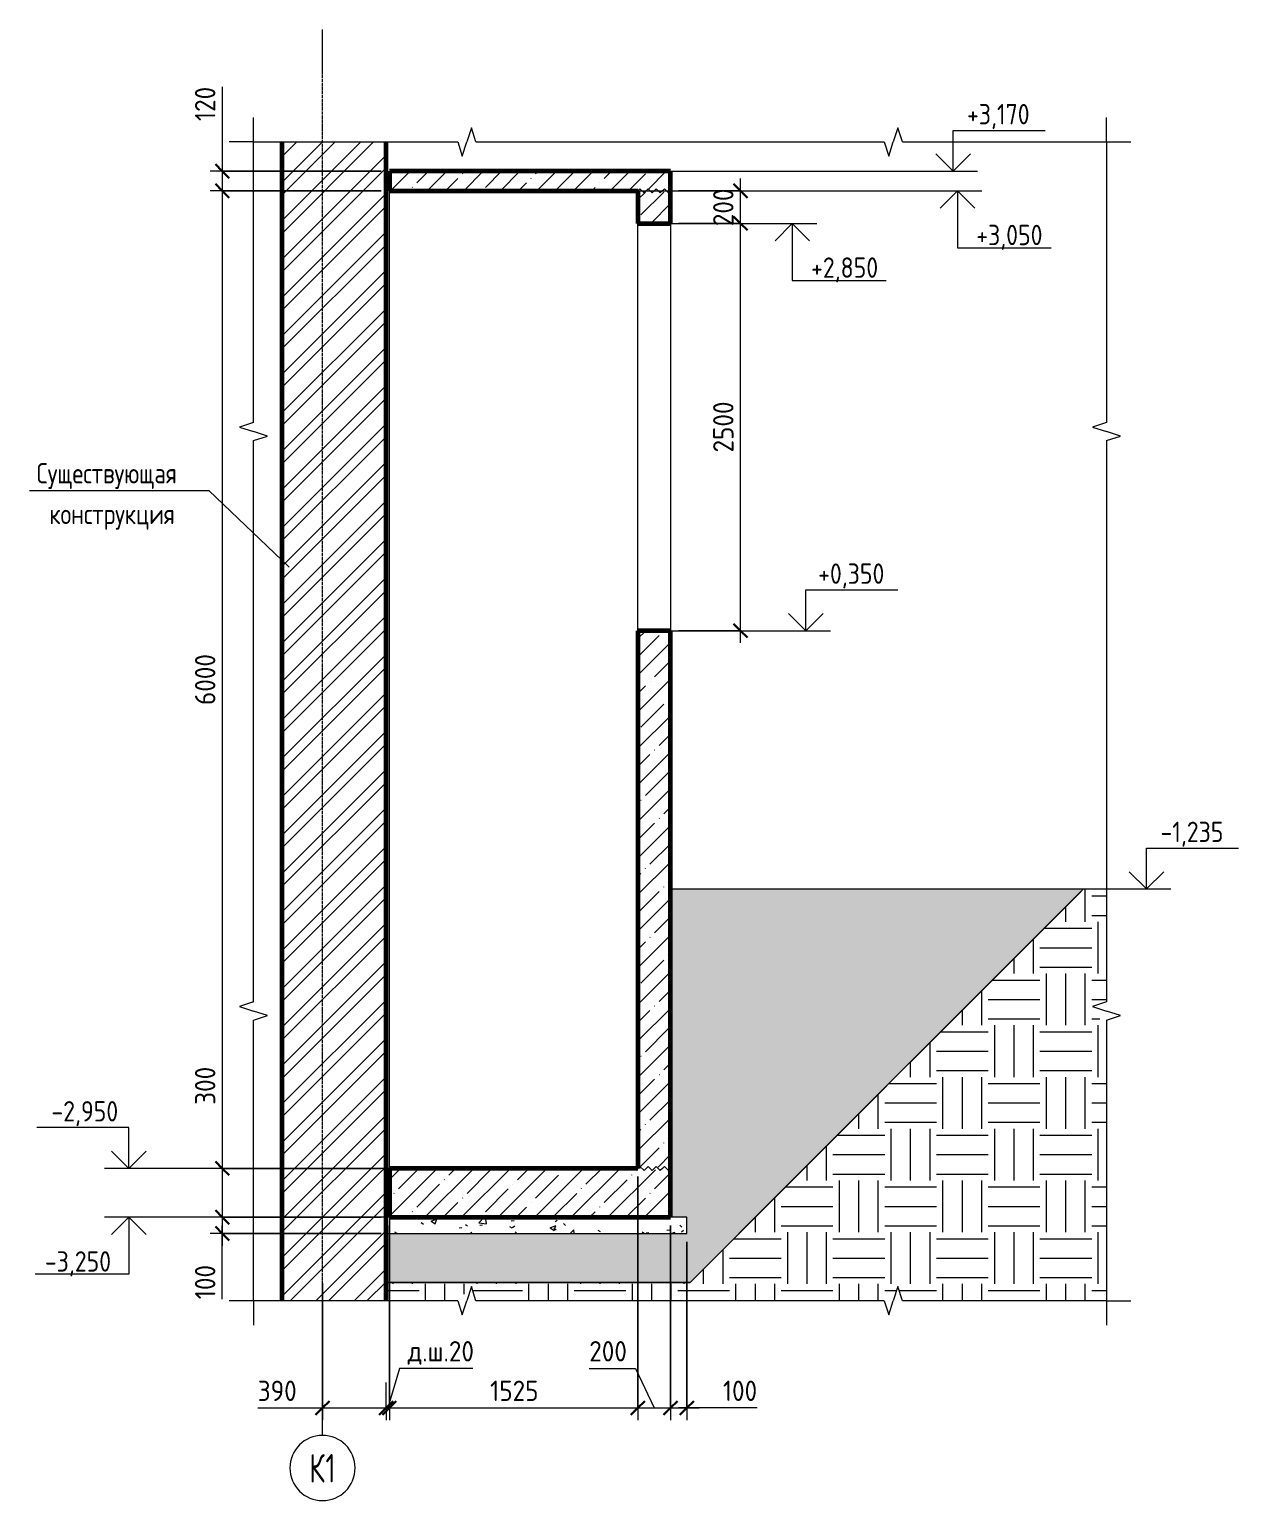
# Model space of a CAD drawing. Header units: millimetres. Extents: x -39709 to 12452, y -4989 to 80275.
# Drawn here: x -20331 to -12913, y -4989 to 4041 of the extents above; entities that cross this region are included whole.
import ezdxf

# ---------------------------------------------------------------- set-up
doc = ezdxf.new("R2010")
doc.units = ezdxf.units.MM
doc.linetypes.add('02 Штрихпунктирная _20 мм_', pattern=[25, 20, -2.5, 0, -2.5])
for name, color, linetype, lineweight in [('AA_Dim', 7, 'Continuous', 9), ('AA_Dim-50', 7, 'Continuous', 9), ('AA_Linii', 7, 'Continuous', 9), ('AA_Oformlenie', 7, 'Continuous', 9), ('AA_Vinoska', 7, 'Continuous', 9), ('AA_Visotnaya otmetka', 7, 'Continuous', 9), ('AF_Perekritie', 7, 'Continuous', 60), ('AF_Perekritie_Опалубка', 253, 'Continuous', 20), ('AF_Pokritie', 7, 'Continuous', 9), ('AF_Stena', 7, 'Continuous', 20), ('AF_Stena_Опалубка', 253, 'Continuous', 20), ('KR_Fundament', 7, 'Continuous', 20), ('Оси', 7, 'Continuous', 9)]:
    doc.layers.add(name, color=color, linetype=linetype, lineweight=lineweight)
doc.styles.add('GOST Common', font='GOST_Common.ttf', dxfattribs={"width": 0.85, "height": 125})
doc.styles.add('ISOCPEUR', font='isocpeur.TTF', dxfattribs={"width": 0.7, "height": 175})
doc.styles.add('ISOCPEUR_1', font='isocpeur.TTF', dxfattribs={"width": 0.85, "height": 125})
doc.styles.add('ISOCPEUR_4', font='isocpeur.TTF', dxfattribs={"width": 0.9, "height": 125})
doc.dimstyles.new('00_Точн_3_знака__прозр_', dxfattribs={"dimscale": 304.8, "dimtxt": 125.344371, "dimasz": 0.278871, "dimexe": 0.246063, "dimexo": 0.164042, "dimgap": 0.016404, "dimtad": 1, "dimdec": 3, "dimrnd": 0.001, "dimdsep": 46, "dimtxsty": 'ISOCPEUR_4', "dimblk1": 'OBLIQUE', "dimblk2": 'OBLIQUE', "dimsah": 1, "dimcen": 0.09, "dimdle": 0.246063, "dimazin": 0, "dimtfac": 1, "dimtdec": 4, "dimtix": 1, "dimtmove": 1, "dimatfit": 3, "dimfxl": 1, "dimtvp": 1, "dimtolj": 1, "dimtzin": 0, "dimlwd": 18, "dimlwe": 18, "dimarcsym": 2})
doc.dimstyles.new('00_Точн_3_знака__прозр__1', dxfattribs={"dimscale": 304.8, "dimtxt": 125.344371, "dimasz": 0.278871, "dimexe": 0.246063, "dimexo": 0.164042, "dimgap": 0.016404, "dimtad": 1, "dimdec": 3, "dimrnd": 0.001, "dimdsep": 46, "dimtxsty": 'ISOCPEUR_4', "dimblk1": 'OBLIQUE', "dimblk2": 'OBLIQUE', "dimsah": 1, "dimcen": 0.09, "dimdle": 0.246063, "dimazin": 0, "dimtfac": 1, "dimtdec": 4, "dimtix": 1, "dimtmove": 0, "dimatfit": 3, "dimfxl": 1, "dimtvp": 1, "dimtolj": 1, "dimtzin": 0, "dimlwd": 18, "dimlwe": 18, "dimarcsym": 2})
pattern_1 = [(45, (-15401.44, 825), (-112.253, 112.253), []), (45, (-15289.18, 825), (-112.253, 112.253), [198.438, -39.688, 1.676, -38.011])]

# ---------------------------------------------------------------- blocks, each defined once
blk = doc.blocks.new('Последовательность узлов - 3мм масшт20 маскировка-904226-2-2 Опалубка')
at = {"layer": 'AA_Oformlenie'}
for p, q in [((-77249.956293, 3050), (-77237.456293, 3062.5)), ((-77237.456293, 3062.5), (-77212.456293, 3037.5)), ((-77199.956293, 3050), (-77212.456293, 3037.5)), ((-77199.956293, 3050), (-77187.456293, 3062.5)), ((-77187.456293, 3062.5), (-77162.456293, 3037.5)), ((-77149.956293, 3050), (-77162.456293, 3037.5)), ((-77149.956293, 3050), (-77137.456293, 3062.5)), ((-77137.456293, 3062.5), (-77112.456293, 3037.5)), ((-77099.956293, 3050), (-77112.456293, 3037.5)), ((-77099.956293, 3050), (-77087.456293, 3062.5)), ((-77087.456293, 3062.5), (-77062.456293, 3037.5)), ((-77049.956293, 3050), (-77062.456293, 3037.5))]:
    blk.add_line(p, q, dxfattribs=at)
blk = doc.blocks.new('011_Прямоугольник обрыва _ЭлУзла_ - 011_Прямоугольник обрыва _ЭлУзла_-4164230-2-2 Опалубка')
at = {"layer": 'AA_Oformlenie'}
for p, q in [((-79608.2, 1628.1), (-79608.2, 3350)), ((-79608.2, 3350), (-78354.9, 3350)), ((-78243.6, 3350), (-75738.3, 3350)), ((-75627, 3350), (-74375, 3350)), ((-74375, 3350), (-74375, 1628.1)), ((-79608.2, -1928.2), (-79608.2, 1516.8)), ((-74375, 1516.8), (-74375, -1928.2)), ((-79608.2, -3762.6), (-79608.2, -2039.5)), ((-74375, -2039.5), (-74375, -3762.6)), ((-78354.9, -3762.6), (-79608.2, -3762.6)), ((-75738.3, -3762.6), (-78243.6, -3762.6)), ((-74375, -3762.6), (-75627, -3762.6))]:
    blk.add_line(p, q, dxfattribs=at)
blk = doc.blocks.new('Ось сетки - d_4мм-2765513-2-2 Опалубка')
at = {"layer": 'Оси'}
for start, end in [(0, 180), (0, 180), (180, 360), (180, 360)]:
    blk.add_arc((-79184.956293, -4788.922909), 200, start, end, dxfattribs=at)
blk = doc.blocks.new('DIMBLOCK29-2-2 Опалубка')
at = {"layer": 'AA_Dim-50', "lineweight": 18}
for p, q in [((-18533.2, -3654.8), (-18533.2, -4495.6)), ((-18533.2, -4420.6), (-18533.2, -3654.8)), ((-18143.2, -4420.6), (-18143.2, -4263.3)), ((-18930.7, -4420.6), (-18646.5, -4420.6)), ((-18646.5, -4420.6), (-18338.2, -4420.6)), ((-18608.2, -4420.6), (-18143.2, -4420.6)), ((-18143.2, -4410.5), (-18143.2, -4495.6))]:
    blk.add_line(p, q, dxfattribs=at)
at = {"layer": 'AA_Dim-50', "lineweight": 30}
for p, q in [((-18533.2, -4420.6), (-18575.7, -4463.1)), ((-18533.2, -4420.6), (-18490.7, -4378.1)), ((-18143.2, -4420.6), (-18185.7, -4463.1)), ((-18143.2, -4420.6), (-18100.7, -4378.1))]:
    blk.add_line(p, q, dxfattribs=at)
at = {"layer": 'AA_Dim-50', "color": 0, "lineweight": 18, "insert": (-18930.7, -4252.8), "char_height": 125, "width": 280.961, "attachment_point": 1, "line_spacing_factor": 1.135194, "style": 'ISOCPEUR_4'}
blk.add_mtext('390', dxfattribs=at)
blk = doc.blocks.new('_Oblique')
at = {"color": 0, "linetype": 'ByBlock', "lineweight": -2}
blk.add_line((-0.5, -0.5), (0.5, 0.5), dxfattribs=at)
blk = doc.blocks.new('DIMBLOCK30-2-2 Опалубка')
at = {"layer": 'AA_Dim-50', "lineweight": 18}
for p, q in [((-18123.2, -3300), (-18123.2, -4495.6)), ((-18123.2, -4420.6), (-18123.2, -3300)), ((-18061, -4177.9), (-18133.2, -4420.6)), ((-17611.3, -4177.9), (-18061, -4177.9)), ((-18143.2, -4420.6), (-18143.2, -4263.3)), ((-18143.2, -4410.5), (-18143.2, -4495.6)), ((-18143.2, -4420.6), (-18123.2, -4420.6))]:
    blk.add_line(p, q, dxfattribs=at)
at = {"layer": 'AA_Dim-50', "lineweight": 30}
for p, q in [((-18143.2, -4420.6), (-18185.7, -4463.1)), ((-18123.2, -4420.6), (-18165.7, -4463.1)), ((-18143.2, -4420.6), (-18100.7, -4378.1)), ((-18123.2, -4420.6), (-18080.7, -4378.1))]:
    blk.add_line(p, q, dxfattribs=at)
at = {"layer": 'AA_Dim-50', "color": 0, "lineweight": 18, "insert": (-18011, -4010.1), "char_height": 125, "width": 479.62, "attachment_point": 1, "line_spacing_factor": 1.135194, "style": 'ISOCPEUR_4'}
blk.add_mtext('д.ш.20', dxfattribs=at)
blk = doc.blocks.new('DIMBLOCK31-2-2 Опалубка')
at = {"layer": 'AA_Dim-50', "lineweight": 18}
for p, q in [((-16598.2, -3000), (-16598.2, -4495.6)), ((-16598.2, -4420.6), (-16598.2, -3000)), ((-18123.2, -3300), (-18123.2, -4495.6)), ((-18123.2, -4420.6), (-18123.2, -3300)), ((-18123.2, -4420.6), (-16598.2, -4420.6))]:
    blk.add_line(p, q, dxfattribs=at)
at = {"layer": 'AA_Dim-50', "lineweight": 30}
for p, q in [((-18123.2, -4420.6), (-18165.7, -4463.1)), ((-18123.2, -4420.6), (-18080.7, -4378.1)), ((-16598.2, -4420.6), (-16640.7, -4463.1)), ((-16598.2, -4420.6), (-16555.7, -4378.1))]:
    blk.add_line(p, q, dxfattribs=at)
at = {"layer": 'AA_Dim-50', "color": 0, "lineweight": 18, "insert": (-17504.9, -4252.8), "char_height": 125, "width": 346.234, "attachment_point": 1, "line_spacing_factor": 1.135194, "style": 'ISOCPEUR_4'}
blk.add_mtext('1525', dxfattribs=at)
blk = doc.blocks.new('DIMBLOCK32-2-2 Опалубка')
at = {"layer": 'AA_Dim-50', "lineweight": 18}
for p, q in [((-16598.2, -3000), (-16598.2, -4495.6)), ((-16598.2, -4420.6), (-16598.2, -3000)), ((-16398.2, -3300), (-16398.2, -4495.6)), ((-16398.2, -4420.6), (-16398.2, -3300)), ((-16896.6, -4177.9), (-16612.5, -4177.9)), ((-16612.5, -4177.9), (-16498.2, -4420.6)), ((-16598.2, -4420.6), (-16398.2, -4420.6))]:
    blk.add_line(p, q, dxfattribs=at)
at = {"layer": 'AA_Dim-50', "lineweight": 30}
for p, q in [((-16598.2, -4420.6), (-16640.7, -4463.1)), ((-16598.2, -4420.6), (-16555.7, -4378.1)), ((-16398.2, -4420.6), (-16440.7, -4463.1)), ((-16398.2, -4420.6), (-16355.7, -4378.1))]:
    blk.add_line(p, q, dxfattribs=at)
at = {"layer": 'AA_Dim-50', "color": 0, "lineweight": 18, "insert": (-16896.6, -4010.1), "char_height": 125, "width": 280.961, "attachment_point": 1, "line_spacing_factor": 1.135194, "style": 'ISOCPEUR_4'}
blk.add_mtext('200', dxfattribs=at)
blk = doc.blocks.new('DIMBLOCK33-2-2 Опалубка')
at = {"layer": 'AA_Dim-50', "lineweight": 18}
for p, q in [((-16398.2, -3300), (-16398.2, -4495.6)), ((-16398.2, -4420.6), (-16398.2, -3300)), ((-16298.2, -3400), (-16298.2, -4495.6)), ((-16298.2, -4420.6), (-16298.2, -3400)), ((-16398.2, -4420.6), (-16223.2, -4420.6)), ((-16127, -4420.6), (-16348.2, -4420.6)), ((-15866.5, -4420.6), (-16127, -4420.6))]:
    blk.add_line(p, q, dxfattribs=at)
at = {"layer": 'AA_Dim-50', "lineweight": 30}
for p, q in [((-16398.2, -4420.6), (-16440.7, -4463.1)), ((-16398.2, -4420.6), (-16355.7, -4378.1)), ((-16298.2, -4420.6), (-16340.7, -4463.1)), ((-16298.2, -4420.6), (-16255.7, -4378.1))]:
    blk.add_line(p, q, dxfattribs=at)
at = {"layer": 'AA_Dim-50', "color": 0, "lineweight": 18, "insert": (-16077, -4252.8), "char_height": 125, "width": 252.581, "attachment_point": 1, "line_spacing_factor": 1.135194, "style": 'ISOCPEUR_4'}
blk.add_mtext('100', dxfattribs=at)
blk = doc.blocks.new('010_Текст с выноской - Текст 2 строки-4027658-2-2 Опалубка')
at = {"layer": 'AA_Vinoska'}
blk.add_line((-80983.3, 1209.9), (-79883.3, 1209.9), dxfattribs=at)
blk = doc.blocks.new('Высотные отметки - Стрелка вверх-400292-2-2 Опалубка')
at = {"layer": 'AA_Vinoska'}
for p, q in [((-80373.5, -2700), (-80938.5, -2700)), ((-80373.5, -2950), (-80373.5, -2700)), ((-80373.5, -2950), (-80479.6, -2843.9)), ((-80373.5, -2950), (-80267.4, -2843.9)), ((-80223.5, -2950), (-80523.5, -2950))]:
    blk.add_line(p, q, dxfattribs=at)
blk = doc.blocks.new('Высотные отметки - Стрелка вниз высокая-400290-2-2 Опалубка')
at = {"layer": 'AA_Vinoska'}
for p, q in [((-80223.5, -3250), (-80523.5, -3250)), ((-80373.5, -3250), (-80479.6, -3356.1)), ((-80373.5, -3250), (-80373.5, -3600)), ((-80373.5, -3250), (-80267.4, -3356.1)), ((-80373.5, -3600), (-80948.5, -3600))]:
    blk.add_line(p, q, dxfattribs=at)
blk = doc.blocks.new('DIMBLOCK34-2-2 Опалубка')
at = {"layer": 'AA_Dim-50', "lineweight": 18}
for p, q in [((-19147.9, 3688.4), (-19147.9, 3427.9)), ((-19147.9, 3427.9), (-19147.9, 3110)), ((-18173.2, 3170), (-19222.9, 3170)), ((-19147.9, 3245), (-19147.9, 3050)), ((-19147.9, 3170), (-18173.2, 3170)), ((-18173.2, 3050), (-19222.9, 3050)), ((-19147.9, 3050), (-18173.2, 3050))]:
    blk.add_line(p, q, dxfattribs=at)
at = {"layer": 'AA_Dim-50', "lineweight": 30}
for p, q in [((-19147.9, 3170), (-19190.4, 3212.5)), ((-19147.9, 3170), (-19105.4, 3127.5)), ((-19147.9, 3050), (-19190.4, 3092.5)), ((-19147.9, 3050), (-19105.4, 3007.5))]:
    blk.add_line(p, q, dxfattribs=at)
at = {"layer": 'AA_Dim-50', "color": 0, "lineweight": 18, "insert": (-19315.7, 3477.9), "char_height": 125, "width": 252.581, "attachment_point": 1, "rotation": 90, "line_spacing_factor": 1.135194, "style": 'ISOCPEUR_4'}
blk.add_mtext('120', dxfattribs=at)
blk = doc.blocks.new('DIMBLOCK35-2-2 Опалубка')
at = {"layer": 'AA_Dim-50', "lineweight": 30}
for p, q in [((-19147.9, 3050), (-19190.4, 3092.5)), ((-19147.9, 3050), (-19105.4, 3007.5)), ((-19147.9, -2950), (-19190.4, -2907.5)), ((-19147.9, -2950), (-19105.4, -2992.5))]:
    blk.add_line(p, q, dxfattribs=at)
at = {"layer": 'AA_Dim-50', "lineweight": 18}
for p, q in [((-18173.2, 3050), (-19222.9, 3050)), ((-19147.9, 3050), (-19147.9, -2950)), ((-19147.9, 3050), (-18173.2, 3050)), ((-18173.2, -2950), (-19222.9, -2950)), ((-19147.9, -2950), (-18173.2, -2950))]:
    blk.add_line(p, q, dxfattribs=at)
at = {"layer": 'AA_Dim-50', "color": 0, "lineweight": 18, "insert": (-19315.7, -106.1), "char_height": 125, "width": 374.614, "attachment_point": 1, "rotation": 90, "line_spacing_factor": 1.135194, "style": 'ISOCPEUR_4'}
blk.add_mtext('6000', dxfattribs=at)
blk = doc.blocks.new('DIMBLOCK36-2-2 Опалубка')
at = {"layer": 'AA_Dim-50', "lineweight": 18}
for p, q in [((-19147.9, -2325.7), (-19147.9, -2609.9)), ((-19147.9, -2609.9), (-19147.9, -3100)), ((-18173.2, -2950), (-19222.9, -2950)), ((-19147.9, -2950), (-19147.9, -3250)), ((-19147.9, -2950), (-18173.2, -2950)), ((-18173.2, -3250), (-19222.9, -3250)), ((-19147.9, -3250), (-18173.2, -3250))]:
    blk.add_line(p, q, dxfattribs=at)
at = {"layer": 'AA_Dim-50', "lineweight": 30}
for p, q in [((-19147.9, -2950), (-19190.4, -2907.5)), ((-19147.9, -2950), (-19105.4, -2992.5)), ((-19147.9, -3250), (-19190.4, -3207.5)), ((-19147.9, -3250), (-19105.4, -3292.5))]:
    blk.add_line(p, q, dxfattribs=at)
at = {"layer": 'AA_Dim-50', "color": 0, "lineweight": 18, "insert": (-19315.7, -2559.9), "char_height": 125, "width": 280.961, "attachment_point": 1, "rotation": 90, "line_spacing_factor": 1.135194, "style": 'ISOCPEUR_4'}
blk.add_mtext('300', dxfattribs=at)
blk = doc.blocks.new('DIMBLOCK37-2-2 Опалубка')
at = {"layer": 'AA_Dim-50', "lineweight": 18}
for p, q in [((-18173.2, -3250), (-19222.9, -3250)), ((-19147.9, -3250), (-19147.9, -3425)), ((-19147.9, -3250), (-18173.2, -3250)), ((-19147.9, -3492.8), (-19147.9, -3300)), ((-18173.2, -3350), (-19222.9, -3350)), ((-19147.9, -3350), (-18173.2, -3350)), ((-19147.9, -3753.3), (-19147.9, -3492.8))]:
    blk.add_line(p, q, dxfattribs=at)
at = {"layer": 'AA_Dim-50', "lineweight": 30}
for p, q in [((-19147.9, -3250), (-19190.4, -3207.5)), ((-19147.9, -3250), (-19105.4, -3292.5)), ((-19147.9, -3350), (-19190.4, -3307.5)), ((-19147.9, -3350), (-19105.4, -3392.5))]:
    blk.add_line(p, q, dxfattribs=at)
at = {"layer": 'AA_Dim-50', "color": 0, "lineweight": 18, "insert": (-19315.7, -3753.3), "char_height": 125, "width": 252.581, "attachment_point": 1, "rotation": 90, "line_spacing_factor": 1.135194, "style": 'ISOCPEUR_4'}
blk.add_mtext('100', dxfattribs=at)
blk = doc.blocks.new('DIMBLOCK38-2-2 Опалубка')
at = {"layer": 'AA_Dim-50', "lineweight": 30}
for p, q in [((-15968.7, 2850), (-16011.2, 2892.5)), ((-15968.7, 2850), (-15926.2, 2807.5)), ((-15968.7, 350), (-16011.2, 392.5)), ((-15968.7, 350), (-15926.2, 307.5))]:
    blk.add_line(p, q, dxfattribs=at)
at = {"layer": 'AA_Dim-50', "lineweight": 18}
for p, q in [((-16348.2, 2850), (-15893.7, 2850)), ((-15968.7, 2850), (-16348.2, 2850)), ((-15968.7, 275), (-15968.7, 2850)), ((-16348.2, 350), (-15893.7, 350)), ((-15968.7, 350), (-16348.2, 350))]:
    blk.add_line(p, q, dxfattribs=at)
at = {"layer": 'AA_Dim-50', "color": 0, "lineweight": 18, "insert": (-16136.5, 1443.9), "char_height": 125, "width": 374.614, "attachment_point": 1, "rotation": 90, "line_spacing_factor": 1.135194, "style": 'ISOCPEUR_4'}
blk.add_mtext('2500', dxfattribs=at)
blk = doc.blocks.new('DIMBLOCK39-2-2 Опалубка')
at = {"layer": 'AA_Dim-50', "lineweight": 30}
for p, q in [((-15968.7, 3050), (-16011.2, 3092.5)), ((-15968.7, 3050), (-15926.2, 3007.5)), ((-15968.7, 2850), (-16011.2, 2892.5)), ((-15968.7, 2850), (-15926.2, 2807.5))]:
    blk.add_line(p, q, dxfattribs=at)
at = {"layer": 'AA_Dim-50', "lineweight": 18}
for p, q in [((-15968.7, 2850), (-15968.7, 3125)), ((-16348.2, 3050), (-15893.7, 3050)), ((-15968.7, 3050), (-16348.2, 3050)), ((-16348.2, 2850), (-15893.7, 2850)), ((-15968.7, 2850), (-16348.2, 2850))]:
    blk.add_line(p, q, dxfattribs=at)
at = {"layer": 'AA_Dim-50', "color": 0, "lineweight": 18, "insert": (-16136.5, 2832.9), "char_height": 125, "width": 280.961, "attachment_point": 1, "rotation": 90, "line_spacing_factor": 1.135194, "style": 'ISOCPEUR_4'}
blk.add_mtext('200', dxfattribs=at)

msp = doc.modelspace()

# ---------------------------------------------------------------- hatches: boundary and pattern name
at = {"layer": 'AA_Oformlenie'}
h = msp.add_hatch(dxfattribs=at)
h.set_pattern_fill('FP_12', color=250, style=0, pattern_type=2)
h.set_pattern_definition([(0, (-15401.44, 825), (203.2, 50.8), [16.764, -135.636, 16.764, -135.636, -812.8]), (0, (-15401.44, 825), (203.2, 50.8), [-304.8, 16.764, -288.036, 16.764, -135.636, -355.6]), (0, (-15401.44, 825), (203.2, 50.8), [-762, 16.764, -84.836, 16.764, -237.236]), (120, (-15325.24, 850.4), (-145.5941, 150.57636), [16.764, -135.636, 16.764, -135.636, -812.8]), (120, (-15325.24, 850.4), (-145.5941, 150.57636), [-304.8, 16.764, -288.036, 16.764, -135.636, -355.6]), (120, (-15325.24, 850.4), (-145.5941, 150.57636), [-762, 16.764, -84.836, 16.764, -237.236]), (240, (-15299.84, 952), (-57.6059, -201.37636), [16.764, -135.636, 16.764, -135.636, -812.8]), (240, (-15299.84, 952), (-57.6059, -201.37636), [-304.8, 16.764, -288.036, 16.764, -135.636, -355.6]), (240, (-15299.84, 952), (-57.6059, -201.37636), [-762, 16.764, -84.836, 16.764, -237.236])])
h.paths.add_polyline_path([(-16904.0487, -3650), (-16278.1676, -3650), (-13863.1676, -1235), (-16398.1676, -1235), (-16398.1676, -3250), (-16298.1676, -3250), (-16298.1676, -3350), (-18143.1676, -3350), (-18143.1676, -3650)])
h = msp.add_hatch(dxfattribs=at)
h.set_pattern_fill('FP_13', color=250, style=0, pattern_type=2)
h.set_pattern_definition([(0, (-15401.44, 825), (317.5, 317.5), [317.5, -317.5]), (0, (-15401.44, 944.06), (317.5, 317.5), [317.5, -317.5]), (0, (-15401.44, 1063.12), (317.5, 317.5), [317.5, -317.5]), (90, (-15361.75, 1102.8), (-317.5, 317.5), [317.5, -317.5]), (90, (-15242.7, 1102.8), (-317.5, 317.5), [317.5, -317.5]), (90, (-15123.63, 1102.8), (-317.5, 317.5), [317.5, -317.5])])
h.paths.add_polyline_path([(-14975.1644, -3762.6362), (-13723.1676, -3762.6362), (-13723.1676, -2039.4772), (-13763.323, -2039.4772), (-13763.323, -1984.4772), (-13723.1676, -1984.4772), (-13809.8177, -1956.3228), (-13723.1676, -1928.1685), (-13723.1676, -1235), (-13863.1676, -1235), (-16278.1676, -3650), (-18143.1676, -3650), (-18143.1676, -3762.6362), (-17703.084, -3762.6362), (-17703.084, -3722.4808), (-17648.084, -3722.4808), (-17648.084, -3762.6362), (-17619.9297, -3675.9861), (-17591.7753, -3762.6362), (-15086.473, -3762.6362), (-15086.473, -3722.4808), (-15031.473, -3722.4808), (-15031.473, -3762.6362), (-15003.3187, -3675.9861), (-14988.2117, -3722.4808)])
at = {"layer": 'AF_Perekritie', "lineweight": 9}
h = msp.add_hatch(dxfattribs=at)
h.set_pattern_fill('FP_9', color=256, style=0, pattern_type=2)
h.set_pattern_definition(pattern_1)
h.paths.add_polyline_path([(-18123.1676, 3050), (-16598.1676, 3050), (-16598.1676, 3058), (-16398.1676, 3058), (-16398.1676, 3170), (-18123.1676, 3170)])
h = msp.add_hatch(dxfattribs=at)
h.set_pattern_fill('FP_9', color=256, style=0, pattern_type=2)
h.set_pattern_definition(pattern_1)
h.paths.add_polyline_path([(-16548.1676, -3250), (-16398.1676, -3250), (-16398.1676, -2958), (-16598.1676, -2958), (-16598.1676, -2950), (-18123.1676, -2950), (-18123.1676, -3250), (-16598.1676, -3250)])
at = {"layer": 'AF_Pokritie'}
h = msp.add_hatch(dxfattribs=at)
h.set_pattern_fill('FP_11', color=256, style=0, pattern_type=2)
h.set_pattern_definition([(50, (-15401.44, 825), (364.368, -31.878), [38.1, -419.1]), (355, (-15401.44, 825), (-70.486, 382.113), [30.48, -335.28]), (100.451, (-15371.07, 822.34), (293.885, 350.233), [32.38, -356.18]), (46.184, (-15401.44, 926.6), (542.16, -84.086), [57.15, -628.65]), (96.636, (-15356.26, 919.6), (474.805, 494.855), [48.57, -534.27]), (351.184, (-15401.44, 926.6), (474.81, 494.85), [45.72, -502.92]), (21, (-15350.64, 901.2), (303.228, -204.53), [38.1, -419.1]), (326, (-15350.64, 901.2), (123.604, 368.376), [30.48, -335.28]), (71.451, (-15325.37, 884.16), (426.834, 163.843), [32.38, -356.18]), (37.5, (-15401.44, 825), (6.1766, 169.11), [16.764, -314.452, 16.764, -323.596, -336.55]), (37.5, (-15401.44, 825), (6.1766, 169.11), [-671.576, 16.764, -319.786]), (7.5, (-15401.44, 825), (133.639, 200.3615), [16.764, -177.292, 16.764, -306.832, -128.27]), (7.5, (-15401.44, 825), (133.639, 200.3615), [-517.652, 16.764, -111.506]), (327.5, (-15514.72, 825), (271.182, -11.4584), [16.764, -110.236, 16.764, -379.476, -525.78]), (327.5, (-15514.72, 825), (271.182, -11.4584), [-523.24, 16.764, -509.016]), (317.5, (-15565.52, 825), (296.259, 50.853), [16.764, -148.336, 16.764, -246.38, -373.38]), (317.5, (-15565.52, 825), (296.259, 50.853), [-428.244, 16.764, -356.616])])
h.paths.add_polyline_path([(-16298.1676, -3350), (-16298.1676, -3250), (-18123.1676, -3250), (-18123.1676, -3350), (-16398.1676, -3350)])
at = {"layer": 'AF_Stena', "lineweight": 9}
h = msp.add_hatch(dxfattribs=at)
h.set_pattern_fill('FP_10', color=256, style=0, pattern_type=2)
h.set_pattern_definition([(45, (-15401.44, 825), (-117.866, 117.866), []), (45, (-15322.86, 825), (-117.866, 117.866), [])])
h.paths.add_polyline_path([(-18783.1676, -3762.6362), (-18143.1676, -3762.6362), (-18143.1676, 3350), (-18783.1676, 3350), (-18783.1676, -3754.065)])
h = msp.add_hatch(dxfattribs=at)
h.set_pattern_fill('FP_9', color=256, style=0, pattern_type=2)
h.set_pattern_definition(pattern_1)
h.paths.add_polyline_path([(-16598.1676, -2942), (-16398.1676, -2942), (-16398.1676, 350), (-16598.1676, 350), (-16598.1676, -1235)])
h.paths.add_polyline_path([(-16598.1676, 2850), (-16398.1676, 2850), (-16398.1676, 3042), (-16598.1676, 3042)])

# ---------------------------------------------------------------- linework, layer by layer
at = {"layer": 'AA_Linii'}
for p, q in [((-18123.1676, -2950), (-18123.1676, 3050)), ((-16398.1676, -3250), (-16398.1676, -1235)), ((-16398.1676, -1235), (-13863.1676, -1235)), ((-13863.1676, -1235), (-16278.1676, -3650)), ((-16278.1676, -3650), (-13863.1676, -1235)), ((-15978.1676, -3350), (-13878.1676, -1250)), ((-13863.1676, -1235), (-13723.1676, -1235)), ((-16298.1676, -3250), (-16398.1676, -3250)), ((-16298.1676, -3350), (-16298.1676, -3250)), ((-18143.1676, -3650), (-18143.1676, -3350)), ((-18143.1676, -3350), (-16298.1676, -3350)), ((-16278.1676, -3650), (-18143.1676, -3650)), ((-18143.1676, -3762.6362), (-18143.1676, -3650)), ((-18143.1676, -3650), (-16278.1676, -3650))]:
    msp.add_line(p, q, dxfattribs=at)
at = {"layer": 'AA_Vinoska'}
for p, q in [((-18956.3895, 3350), (-18956.3895, 3500)), ((-17619.9297, 3436.6501), (-17648.084, 3350)), ((-17591.7753, 3350), (-17619.9297, 3436.6501)), ((-15003.3187, 3436.6501), (-15031.473, 3350)), ((-14975.1644, 3350), (-15003.3187, 3436.6501)), ((-13723.1676, 3350), (-13723.1676, 3500)), ((-18956.3895, 3350), (-19106.3895, 3350)), ((-17703.084, 3350), (-17675.584, 3263.3975)), ((-17675.584, 3263.3975), (-17648.084, 3350)), ((-15086.473, 3350), (-15058.973, 3263.3975)), ((-15058.973, 3263.3975), (-15031.473, 3350)), ((-13723.1676, 3350), (-13573.1676, 3350)), ((-18956.3895, 1628.1496), (-19043.0396, 1599.9953)), ((-13723.1676, 1628.1496), (-13809.8177, 1599.9953)), ((-19043.0396, 1599.9953), (-18956.3895, 1571.8409)), ((-18869.7869, 1544.3409), (-18956.3895, 1571.8409)), ((-18956.3895, 1516.8409), (-18869.7869, 1544.3409)), ((-13809.8177, 1599.9953), (-13723.1676, 1571.8409)), ((-13636.565, 1544.3409), (-13723.1676, 1571.8409)), ((-13723.1676, 1516.8409), (-13636.565, 1544.3409)), ((-18737.224, 740.0758), (-19231.4751, 1209.8581)), ((-18956.3895, -1928.1685), (-19043.0396, -1956.3228)), ((-19043.0396, -1956.3228), (-18956.3895, -1984.4772)), ((-18869.7869, -2011.9772), (-18956.3895, -1984.4772)), ((-13723.1676, -1928.1685), (-13809.8177, -1956.3228)), ((-13809.8177, -1956.3228), (-13723.1676, -1984.4772)), ((-13636.565, -2011.9772), (-13723.1676, -1984.4772)), ((-18956.3895, -2039.4772), (-18869.7869, -2011.9772)), ((-13723.1676, -2039.4772), (-13636.565, -2011.9772)), ((-17619.9297, -3675.9861), (-17648.084, -3762.6362)), ((-17591.7753, -3762.6362), (-17619.9297, -3675.9861)), ((-15003.3187, -3675.9861), (-15031.473, -3762.6362)), ((-14975.1644, -3762.6362), (-15003.3187, -3675.9861)), ((-18956.3895, -3762.6362), (-19106.3895, -3762.6362)), ((-18956.3895, -3762.6362), (-18956.3895, -3912.6362)), ((-17703.084, -3762.6362), (-17675.584, -3849.2388)), ((-17675.584, -3849.2388), (-17648.084, -3762.6362)), ((-15086.473, -3762.6362), (-15058.973, -3849.2388)), ((-15058.973, -3849.2388), (-15031.473, -3762.6362)), ((-13723.1676, -3762.6362), (-13573.1676, -3762.6362)), ((-13723.1676, -3762.6362), (-13723.1676, -3912.6362))]:
    msp.add_line(p, q, dxfattribs=at)
at = {"layer": 'AA_Visotnaya otmetka'}
for p, q in [((-16876.0828, 3170), (-14664.3383, 3170)), ((-16876.0828, 3170), (-16876.0828, 3170)), ((-17082.4773, 3050), (-14637.037, 3050)), ((-17082.4773, 3050), (-17082.4773, 3050)), ((-16477.5937, 2850), (-15650.5884, 2850)), ((-16477.5937, 2850), (-16477.5937, 2850)), ((-16522.1188, 350), (-15567.3374, 350)), ((-16522.1188, 350), (-16522.1188, 350)), ((-14924.2243, -1235), (-13477.5939, -1235)), ((-14924.2243, -1235), (-14924.2243, -1235)), ((-17028.599, -2950), (-19721.6993, -2950)), ((-17028.599, -2950), (-17028.599, -2950)), ((-17906.3502, -3250), (-19721.6993, -3250)), ((-17906.3502, -3250), (-17906.3502, -3250))]:
    msp.add_line(p, q, dxfattribs=at)
at = {"layer": 'AF_Perekritie_Опалубка', "lineweight": 60}
for p, q in [((-16398.1676, 3170), (-18123.1676, 3170)), ((-18123.1676, 3170), (-18123.1676, 3050)), ((-16398.1676, 3050), (-16398.1676, 3170)), ((-18123.1676, 3050), (-16598.1676, 3050))]:
    msp.add_line(p, q, dxfattribs=at)
at = {"layer": 'AF_Pokritie', "lineweight": 20}
for p, q in [((-16298.1676, -3250), (-18123.1676, -3250)), ((-18123.1676, -3250), (-18123.1676, -3350)), ((-16298.1676, -3350), (-16298.1676, -3250)), ((-18123.1676, -3350), (-16298.1676, -3350))]:
    msp.add_line(p, q, dxfattribs=at)
at = {"layer": 'AF_Stena_Опалубка', "lineweight": 60}
for p, q in [((-18783.1676, 3350), (-18783.1676, -3762.6362)), ((-18143.1676, -3762.6362), (-18143.1676, 3350)), ((-16598.1676, 3050), (-16598.1676, 2850)), ((-16398.1676, 2850), (-16398.1676, 3050)), ((-16598.1676, 2850), (-16398.1676, 2850)), ((-16398.1676, 350), (-16598.1676, 350)), ((-16598.1676, 350), (-16598.1676, -2950)), ((-16398.1676, -2950), (-16398.1676, 350))]:
    msp.add_line(p, q, dxfattribs=at)
at = {"layer": 'AF_Stena_Опалубка'}
for p, q in [((-16598.1676, 350), (-16598.1676, 2850)), ((-16398.1676, 2850), (-16398.1676, 350))]:
    msp.add_line(p, q, dxfattribs=at)
at = {"layer": 'KR_Fundament', "lineweight": 60}
for p, q in [((-16598.1676, -2950), (-18123.1676, -2950)), ((-18123.1676, -2950), (-18123.1676, -3250)), ((-16398.1676, -3250), (-16398.1676, -2950)), ((-18123.1676, -3250), (-16398.1676, -3250))]:
    msp.add_line(p, q, dxfattribs=at)
at = {"layer": 'Оси'}
for p, q in [((-18533.1676, 3790.5114), (-18533.1676, 4040.5114)), ((-18533.1676, -4588.9229), (-18533.1676, -4338.9229))]:
    msp.add_line(p, q, dxfattribs=at)
at = {"layer": 'Оси', "linetype": '02 Штрихпунктирная _20 мм_'}
msp.add_line((-18533.1676, -4338.9229), (-18533.1676, 3790.5114), dxfattribs=at)

# ---------------------------------------------------------------- block references
at = {"layer": 'AA_Oformlenie'}
for name, p in [('011_Прямоугольник обрыва _ЭлУзла_ - 011_Прямоугольник обрыва _ЭлУзла_-4164230-2-2 Опалубка', (60651.7887, 0)), ('Последовательность узлов - 3мм масшт20 маскировка-904226-2-2 Опалубка', (60651.7887, 0)), ('Последовательность узлов - 3мм масшт20 маскировка-904226-2-2 Опалубка', (60651.7887, -6000))]:
    msp.add_blockref(name, p, dxfattribs=at)
at = {"layer": 'AA_Vinoska'}
for name in ['010_Текст с выноской - Текст 2 строки-4027658-2-2 Опалубка', 'Высотные отметки - Стрелка вверх-400292-2-2 Опалубка', 'Высотные отметки - Стрелка вниз высокая-400290-2-2 Опалубка']:
    msp.add_blockref(name, (60651.7887, 0), dxfattribs=at)
at = {"layer": 'AA_Visotnaya otmetka', "extrusion": (0, 0, -1)}
for name, p in [('Высотные отметки - Стрелка вверх-400292-2-2 Опалубка', (95037.8263, 6120)), ('Высотные отметки - Стрелка вниз высокая-400290-2-2 Опалубка', (95010.5251, 6300)), ('Высотные отметки - Стрелка вниз высокая-400290-2-2 Опалубка', (96024.0765, 6100)), ('Высотные отметки - Стрелка вверх-400292-2-2 Опалубка', (95940.8254, 3300)), ('Высотные отметки - Стрелка вверх-400292-2-2 Опалубка', (93851.082, 1715))]:
    msp.add_blockref(name, p, dxfattribs=at)
at = {"layer": 'Оси'}
msp.add_blockref('Ось сетки - d_4мм-2765513-2-2 Опалубка', (60651.7887, 0), dxfattribs=at)

# ---------------------------------------------------------------- texts
at = {"layer": 'AA_Vinoska', "char_height": 125, "attachment_point": 1, "style": 'GOST Common'}
for s, insert, width in [('Существующая', (-20286.9985, 1378.9733), 1219.767531), ('конструкция', (-20209.6485, 1128.9733), 1032.373078)]:
    msp.add_mtext(s, dxfattribs=dict(at, insert=insert, width=width))
at = {"layer": 'AA_Visotnaya otmetka', "char_height": 125, "attachment_point": 1, "line_spacing_factor": 1.135194, "style": 'ISOCPEUR_1'}
for s, insert, width in [('+3,170', (-14578.6005, 3582.8398), 454.22946), ('+3,050', (-14521.9531, 2841.341), 479.798668), ('+2,850', (-15535.5045, 2641.341), 479.798668), ('+0,350', (-15492.2535, 762.8398), 479.798668), ('-1,235', (-13391.8562, -822.1602), 454.22946), ('-2,950', (-20196.6154, -2537.1602), 479.798668), ('-3,250', (-20236.6154, -3458.659), 479.798668)]:
    msp.add_mtext(s, dxfattribs=dict(at, insert=insert, width=width))
at = {"layer": 'Оси', "char_height": 175, "attachment_point": 1, "style": 'ISOCPEUR'}
for s, insert, width in [('\\fISOCPEUR|b0|i0|c204|p34|;\\W.7;К', (-18614.2579, -4702.6927), 120.653969), ('\\fISOCPEUR|b0|i0|c204|p34|;\\W.7;1', (-18514.7084, -4702.6927), 75.759469)]:
    msp.add_mtext(s, dxfattribs=dict(at, insert=insert, width=width))

# ---------------------------------------------------------------- dimensions: what is measured, and where the dimension line sits
at = {"layer": 'AA_Dim', "lineweight": 18}
for base, p1, p2, override, picture, middle in [((-19147.8526, 3050), (-18123.1676, 3170), (-18123.1676, 3050), {"dimpost": '<>', "dimfxl": 120}, 'DIMBLOCK34-2-2 Опалубка', (-19232.3591, 3604.2102)), ((-19147.8526, -3250), (-18123.1676, -2950), (-18123.1676, -3250), {"dimpost": '<>', "dimfxl": 300}, 'DIMBLOCK36-2-2 Опалубка', (-19232.3591, -2419.3826)), ((-19147.8526, -3350), (-18123.1676, -3250), (-18123.1676, -3350), {"dimpost": '<>', "dimfxl": 100}, 'DIMBLOCK37-2-2 Опалубка', (-19232.3591, -3627.0115))]:
    dim = msp.add_linear_dim(base=base, p1=p1, p2=p2, angle=90, dimstyle='00_Точн_3_знака__прозр_', override=override, dxfattribs=at)
    dim.commit()
    dim.dimension.update_dxf_attribs({"geometry": picture, "text_midpoint": middle, "dimtype": 160, "text_rotation": 90})
for base, p1, p2, override, picture, middle in [((-19147.8526, -2950), (-18123.1676, 3050), (-18123.1676, -2950), {"dimpost": '<>', "dimfxl": 6000}, 'DIMBLOCK35-2-2 Опалубка', (-19215.3526, 50)), ((-15968.6673, 3050), (-16398.1676, 2850), (-16398.1676, 3050), {"dimpost": '<>', "dimfxl": 200}, 'DIMBLOCK39-2-2 Опалубка', (-16036.1673, 2950)), ((-15968.6673, 2850), (-16398.1676, 350), (-16398.1676, 2850), {"dimpost": '<>', "dimfxl": 2500}, 'DIMBLOCK38-2-2 Опалубка', (-16036.1673, 1600))]:
    dim = msp.add_linear_dim(base=base, p1=p1, p2=p2, angle=90, dimstyle='00_Точн_3_знака__прозр__1', override=override, dxfattribs=at)
    dim.commit()
    dim.dimension.update_dxf_attribs({"geometry": picture, "text_midpoint": middle})
dim = msp.add_linear_dim(base=(-16598.1676, -4420.608), p1=(-18123.1676, -3250), p2=(-16598.1676, -2950), dimstyle='00_Точн_3_знака__прозр__1', override={"dimpost": '<>', "dimfxl": 1554.228104}, dxfattribs=at)
dim.commit()
dim.dimension.update_dxf_attribs({"geometry": 'DIMBLOCK31-2-2 Опалубка', "text_midpoint": (-17360.6676, -4353.108)})
for base, p1, p2, override, picture, middle in [((-16398.1676, -4420.608), (-16598.1676, -2950), (-16398.1676, -3250), {"dimpost": '<>', "dimfxl": 360.555128}, 'DIMBLOCK32-2-2 Опалубка', (-16756.1599, -4093.404)), ((-18123.1676, -4420.608), (-18143.1676, -4360.5039), (-18123.1676, -3250), {"dimpost": 'д.ш.<>', "dimfxl": 1110.684011}, 'DIMBLOCK30-2-2 Опалубка', (-17771.1938, -4093.404)), ((-16298.1676, -4420.608), (-16398.1676, -3250), (-16298.1676, -3350), {"dimpost": '<>', "dimfxl": 141.421356}, 'DIMBLOCK33-2-2 Опалубка', (-15950.6859, -4336.1015)), ((-18143.1676, -4420.608), (-18533.1676, -3604.8), (-18143.1676, -4360.5039), {"dimpost": '<>', "dimfxl": 850.40486}, 'DIMBLOCK29-2-2 Опалубка', (-18790.1727, -4336.1015))]:
    dim = msp.add_linear_dim(base=base, p1=p1, p2=p2, dimstyle='00_Точн_3_знака__прозр_', override=override, dxfattribs=at)
    dim.commit()
    dim.dimension.update_dxf_attribs({"geometry": picture, "text_midpoint": middle, "dimtype": 160})

doc.saveas('drawing.dxf')
